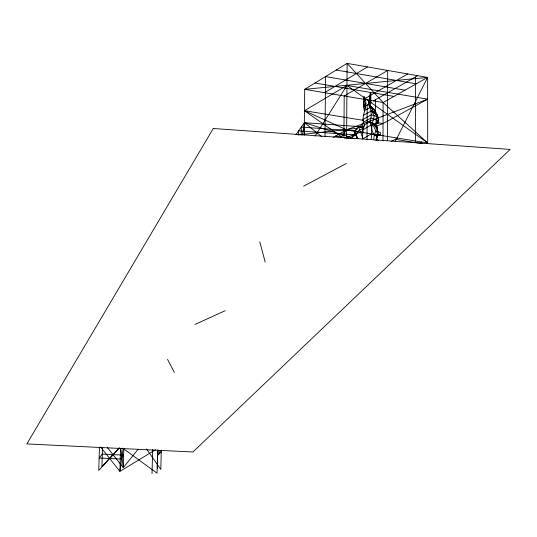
<?xml version="1.0" encoding="UTF-8"?>
<svg xmlns="http://www.w3.org/2000/svg" width="537" height="537" viewBox="0 0 537 537"><rect width="100%" height="100%" fill="white"/><g stroke="black" fill="none" stroke-linecap="round" stroke-linejoin="round"><path stroke-width="0.81" d="M415.396 142.54L415.41 76.992M387.479 140.634L387.687 70.448L344.21 95.982L343.908 137.66M375.531 112.24L375.578 99.674M377.988 123.215C379.424 116.388 375.269 109.615 370.047 105.474M376.189 140.687L377.028 136.505L374.269 134.787C371.121 130.921 372.007 125.973 369.758 121.859C372.369 116.22 371.228 109.555 368.342 104.272L370.235 93.002L370.758 93.109L370.886 102.601L369.973 107.561L364.354 110.743L363.495 106.809L363.717 97.177L364.24 96.465C367.751 102.842 364.744 108.951 363.529 115.314C362.878 118.482 362.448 122 364.428 124.812L362.884 129.826L362.462 138.929L371.611 133.955L374.269 134.787L379.102 135.049L379.109 134.317M382.982 140.654L383.109 102.52L347.117 63.366L304.714 89.337L304.204 134.666M362.294 127.162L362.307 123.832M367.019 139.539L367.18 104.937M346.593 138.056L347.117 63.366L427.62 77.422L427.687 142.956L426.532 143.554M324.992 136.311L325.536 76.583L404.979 90.189M304.318 135.156L304.459 122.691L364.113 126.947M298.559 134.881L298.606 130.853M301.197 135.19L301.291 127.101L354.93 130.927M161.301 450.08L160.825 469.405L146.547 448.992M152.031 473.634L152.642 449.59M157.623 450.046L157.046 473.151L122.624 448.127M157.301 468.351L157.757 450.134M158.798 454.242L158.898 450.261M159.932 453.067L159.992 450.63M377.511 134.391L376.289 140.097M377.592 131.357L377.424 127.376L375.699 124.148L376.84 116.563L373.96 111.743L371.436 110.253L374.088 115.576L373.739 118.825L372.275 122.772L373.624 124.537M120.55 448.301L119.892 471.405L155.569 449.731M123.825 448.455L123.282 467.633L107.313 447.442M99.459 447.281L98.748 470.412L119.509 447.845M102.507 447.422L101.923 466.619L119.033 448.019M377.102 134.847L376.162 140.526M369.758 121.859L372.638 124.215L375.96 131.001L380.371 132.552L380.364 134.693L378.108 134.23L378.021 131.518L374.49 124.712L372.638 124.215L362.884 129.826L362.723 133.297L362.321 129.9L364.428 124.812L369.758 121.859L375.699 124.148L377.645 129.088L377.229 129.31M376.236 140.452L376.867 136.425M377.263 130.833L377.383 129.229M371.188 139.6L371.611 133.955L371.268 125.202M376.779 138.009L376.9 136.405M377.464 129.182L377.276 131.592L377.424 127.376L374.524 125.712M373.759 139.701L374.269 134.787L375.96 131.001L378.108 134.23L374.269 134.787L380.364 134.693L379.102 135.049M123.188 448.247L119.892 471.405L100.526 446.918M302.445 135.035L304.459 122.691L355.085 138.801M368.61 104.802L370.758 93.109M369.295 106.192L370.832 97.855L369.328 97.539M371.403 128.538L372.638 124.215M374.034 112.428C373.087 111.226 375.927 115.173 376.974 114.475L378.169 117.798M376.363 122.946L377.988 121.973L378.84 119.986L378.256 117.603L376.84 116.563L371.342 114.77L362.918 119.483M395.151 141.694L427.62 77.422L304.714 89.337L363.737 99.264M376.336 122.946L375.699 124.148L378.249 120.65L371 118.012L363.227 122.349M315.004 136.183L346.962 85.43L427.647 99.17L383.035 123.577L375.994 126.262M295.954 134.572L304.459 122.691L321.905 136.848M365.093 99.976L363.596 102.003L365.046 108.602M363.495 106.809L365.952 103.493M340.545 137.848L346.647 129.867L427.647 99.17M351.305 137.6L355.064 132.901M360.052 126.658L362.938 123.047M138.009 449.409L123.282 467.633L120.805 448.261M109.696 458.511L112.978 454.604M357.145 129.195L355.83 129.813L355.964 134.23L357.071 138.123L354.198 131.625L358.521 126.698L363.119 127.336M157.489 455.604L161.261 451.684M350.621 138.284L355.501 135.055M324.536 92.673L367.483 66.917M373.853 110.219L374.437 109.877L375.168 113.649L370.765 111.24L363.529 115.314M364.448 98.848L407.737 73.945M373.443 100.896L417.699 75.69M366.012 105.594L368.342 104.272M371.013 100.486L383.109 102.52L427.62 77.422M333.356 137.284L346.647 129.867L427.687 142.956L383.109 102.52M303.627 186.164L346.412 163.449M391.05 141.567L397.602 138.096M419.397 143.184L421.699 141.99M194.971 324.462L225.164 310.715M344.687 138.184L362.69 131.33M363.099 128.558L359.394 129.894L355.964 134.23L358.011 138.687M377.988 121.973L376.806 122.235L377.35 123.564L378.619 122.866L378.075 121.537M362.321 129.9L362.884 129.826M298.001 134.915L357.273 128.303M298.606 130.867L355.991 134.928M335.464 136.109L349.339 138.331M395.326 139.305L418.591 143.057M420.142 143.305L422.384 143.668M363.549 120.382L304.472 110.696L346.962 85.43L427.687 142.956M378.162 122.778L383.035 123.577M364.542 99.399L369.396 100.211M315.038 83.013L393.95 96.405M336.229 70.032L416.202 83.859M368.429 102.077L370.886 102.601M363.079 128.061L358.521 126.698L362.817 138.09M346.647 129.867L304.472 110.696L342.539 137.526M369.973 107.561L374.437 109.877M372.275 122.772L374.49 124.712M376.202 138.452L378.397 140.687M354.198 131.625L355.172 132.887M167.537 359.381L174.377 372.403M371.188 106.279L372.114 108.655L372.671 112.522M259.801 241.945L265.197 262.096M363.717 97.177L365.744 106.433M213.276 128.497L26.85 443.924L192.937 451.986L510.15 149.42L213.276 128.497M102.305 454.087L99.13 458.007L120.241 459.014L123.638 455.114L102.305 454.087M378.249 120.65L376.833 122.376L378.249 120.65M373.423 111.864A0.759 0.336 64.4 0 0 374.121 112.918A0.759 0.336 64.4 0 0 374.074 111.891A0.759 0.336 64.4 0 0 373.423 111.864"/></g></svg>
